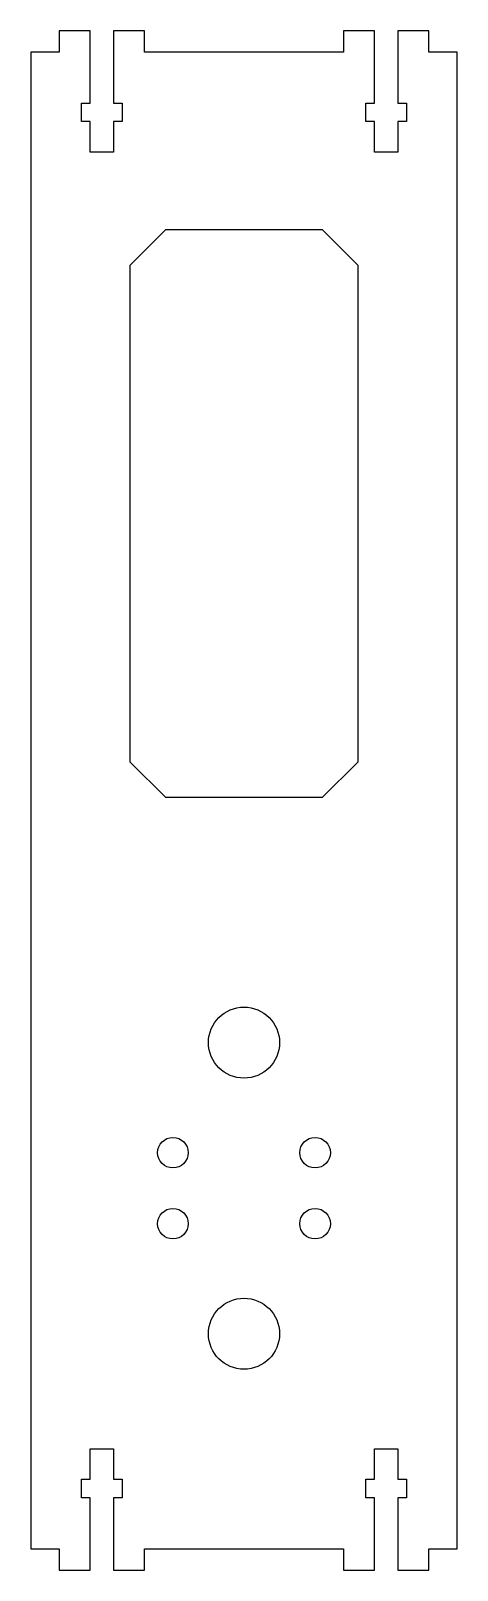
# Model space of a CAD drawing. Header units: millimetres. Extents: x 0 to 60, y 0 to 217.
import ezdxf

# ---------------------------------------------------------------- set-up
doc = ezdxf.new("R2010")
doc.units = ezdxf.units.MM

msp = doc.modelspace()

# ---------------------------------------------------------------- linework, layer by layer
at = {"layer": 'CUT'}
for p, q in [((8.35, 216.8), (4, 216.8)), ((4, 216.8), (4, 213.8)), ((8.35, 206.6), (8.35, 216.8)), ((11.65, 216.8), (11.65, 206.6)), ((16, 216.8), (11.65, 216.8)), ((16, 213.8), (16, 216.8)), ((44, 216.8), (44, 213.8)), ((48.35, 216.8), (44, 216.8)), ((48.35, 206.6), (48.35, 216.8)), ((51.65, 216.8), (51.65, 206.6)), ((56, 216.8), (51.65, 216.8)), ((56, 213.8), (56, 216.8)), ((4, 213.8), (0, 213.8)), ((0, 213.8), (0, 3)), ((44, 213.8), (16, 213.8)), ((60, 213.8), (56, 213.8)), ((60, 3), (60, 213.8)), ((7.15, 204), (7.15, 206.6)), ((7.15, 206.6), (8.35, 206.6)), ((11.65, 206.6), (12.85, 206.6)), ((12.85, 206.6), (12.85, 204)), ((47.15, 206.6), (48.35, 206.6)), ((47.15, 204), (47.15, 206.6)), ((51.65, 206.6), (52.85, 206.6)), ((52.85, 206.6), (52.85, 204)), ((8.35, 204), (7.15, 204)), ((8.35, 199.7), (8.35, 204)), ((11.65, 204), (11.65, 199.7)), ((12.85, 204), (11.65, 204)), ((48.35, 204), (47.15, 204)), ((48.35, 199.7), (48.35, 204)), ((51.65, 204), (51.65, 199.7)), ((52.85, 204), (51.65, 204)), ((11.65, 199.7), (8.35, 199.7)), ((51.65, 199.7), (48.35, 199.7)), ((14, 183.8), (19, 188.8)), ((19, 188.8), (41, 188.8)), ((41, 188.8), (46, 183.8)), ((14, 113.8), (14, 183.8)), ((46, 183.8), (46, 113.8)), ((19, 108.8), (14, 113.8)), ((46, 113.8), (41, 108.8)), ((41, 108.8), (19, 108.8)), ((8.35, 12.8), (8.35, 17.1)), ((8.35, 17.1), (11.65, 17.1)), ((11.65, 17.1), (11.65, 12.8)), ((48.35, 12.8), (48.35, 17.1)), ((48.35, 17.1), (51.65, 17.1)), ((51.65, 17.1), (51.65, 12.8)), ((7.15, 10.2), (7.15, 12.8)), ((7.15, 12.8), (8.35, 12.8)), ((11.65, 12.8), (12.85, 12.8)), ((12.85, 12.8), (12.85, 10.2)), ((47.15, 10.2), (47.15, 12.8)), ((47.15, 12.8), (48.35, 12.8)), ((51.65, 12.8), (52.85, 12.8)), ((52.85, 12.8), (52.85, 10.2)), ((8.35, 10.2), (7.15, 10.2)), ((8.35, 0), (8.35, 10.2)), ((12.85, 10.2), (11.65, 10.2)), ((11.65, 10.2), (11.65, 0)), ((48.35, 10.2), (47.15, 10.2)), ((48.35, 0), (48.35, 10.2)), ((51.65, 10.2), (51.65, 0)), ((52.85, 10.2), (51.65, 10.2)), ((0, 3), (4, 3)), ((4, 3), (4, 0)), ((16, 0), (16, 3)), ((16, 3), (44, 3)), ((44, 3), (44, 0)), ((56, 3), (60, 3)), ((56, 0), (56, 3)), ((4, 0), (8.35, 0)), ((11.65, 0), (16, 0)), ((44, 0), (48.35, 0)), ((51.65, 0), (56, 0))]:
    msp.add_line(p, q, dxfattribs=at)
for centre, radius in [((30, 74.3), 5), ((20, 58.8), 2.15), ((40, 58.8), 2.15), ((20, 48.8), 2.15), ((40, 48.8), 2.15), ((30, 33.3), 5)]:
    msp.add_circle(centre, radius, dxfattribs=at)

doc.saveas('drawing.dxf')
